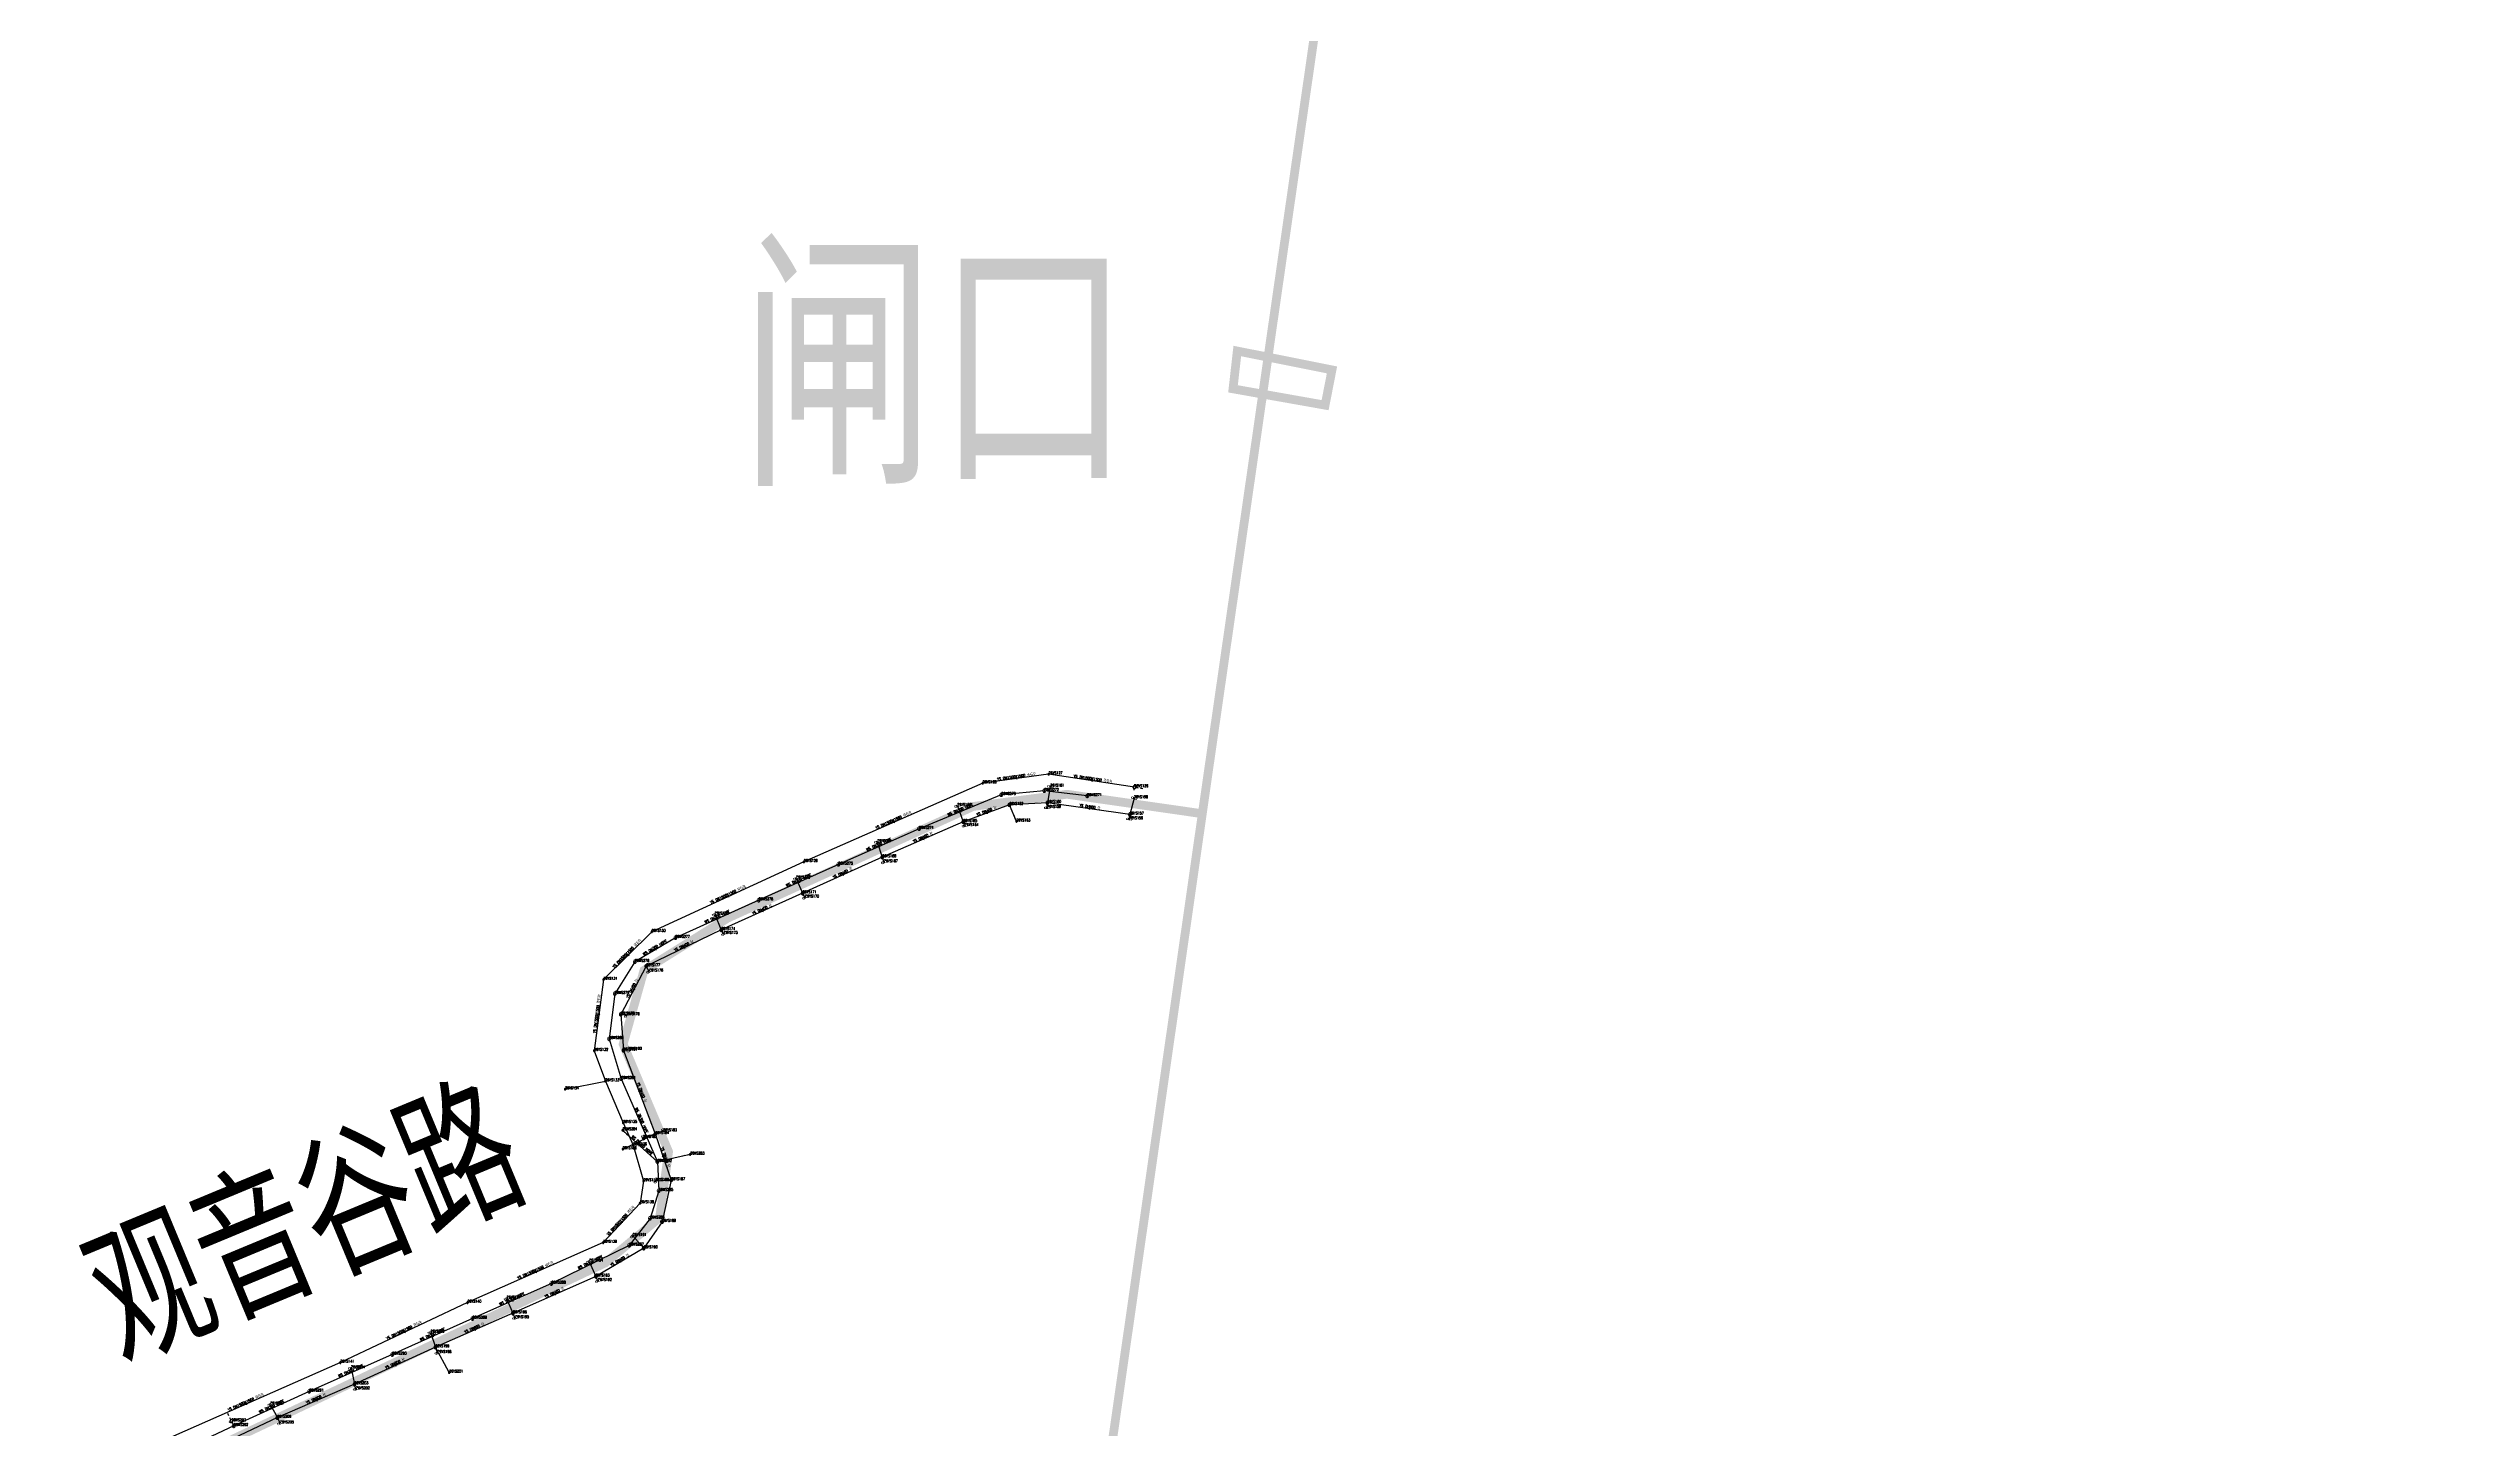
# Model space of a CAD drawing. Extents: x 78813 to 99477, y 2421021 to 2448125.
# Drawn here: x 87673 to 88502, y 2424272 to 2424744 of the extents above; entities that cross this region are included whole.
import ezdxf
from ezdxf.enums import TextEntityAlignment as Align

# ---------------------------------------------------------------- set-up
doc = ezdxf.new("R2010")
doc.units = 0
doc.set_wipeout_variables(frame=1)
doc.layers.get('0').update_dxf_attribs({"linetype": 'CONTINUOUS'})
for name, color, linetype in [('DX_WS', 16, 'CONTINUOUS'), ('DX_YS', 42, 'CONTINUOUS'), ('道路', 5, 'CONTINUOUS')]:
    doc.layers.add(name, color=color, linetype=linetype)
doc.layers.add('WSLINE', color=7, linetype='CONTINUOUS', true_color=0x7f0000)
doc.layers.add('YSLINE', color=7, linetype='CONTINUOUS', true_color=0xcc9900)
doc.layers.add('道路名称', color=7, linetype='CONTINUOUS', lineweight=0)
doc.styles.add('CcNameZT', font='txt.SHX', dxfattribs={"width": 0.8, "bigfont": 'HZTXT.SHX'})
doc.styles.add('PointNameZT', font='txt.SHX', dxfattribs={"width": 0.8, "bigfont": 'HZTXT.SHX'})
doc.styles.add('宋体0.7', font='', dxfattribs={"width": 0.7})
doc.styles.get('宋体0.7').set_extended_font_data('SimSun')

# ---------------------------------------------------------------- blocks, each defined once
blk = doc.blocks.new('PS污水井')
blk.add_lwpolyline([(1, 0), (1, 0.1), (1, 0.1), (1, 0.2), (1, 0.3), (0.9, 0.3), (0.9, 0.4), (0.9, 0.5), (0.8, 0.5), (0.8, 0.6), (0.8, 0.6), (0.7, 0.7), (0.7, 0.7), (0.6, 0.8), (0.6, 0.8), (0.5, 0.9), (0.4, 0.9), (0.4, 0.9), (0.3, 1), (0.2, 1), (0.2, 1), (0.1, 1), (0, 1), (0, 1), (-0.1, 1), (-0.2, 1), (-0.2, 1), (-0.3, 1), (-0.4, 0.9), (-0.4, 0.9), (-0.5, 0.9), (-0.6, 0.8), (-0.6, 0.8), (-0.7, 0.7), (-0.7, 0.7), (-0.8, 0.6), (-0.8, 0.6), (-0.8, 0.5), (-0.9, 0.5), (-0.9, 0.4), (-0.9, 0.3), (-1, 0.3), (-1, 0.2), (-1, 0.1), (-1, 0.1), (-1, 0), (-1, -0.1), (-1, -0.1), (-1, -0.2), (-1, -0.3), (-0.9, -0.3), (-0.9, -0.4), (-0.9, -0.5), (-0.8, -0.5), (-0.8, -0.6), (-0.8, -0.6), (-0.7, -0.7), (-0.7, -0.7), (-0.6, -0.8), (-0.6, -0.8), (-0.5, -0.9), (-0.4, -0.9), (-0.4, -0.9), (-0.3, -1), (-0.2, -1), (-0.2, -1), (-0.1, -1), (0, -1), (0, -1), (0.1, -1), (0.2, -1), (0.2, -1), (0.3, -1), (0.4, -0.9), (0.4, -0.9), (0.5, -0.9), (0.6, -0.8), (0.6, -0.8), (0.7, -0.7), (0.7, -0.7), (0.8, -0.6), (0.8, -0.6), (0.8, -0.5), (0.9, -0.5), (0.9, -0.4), (0.9, -0.3), (1, -0.3), (1, -0.2), (1, -0.1), (1, 0)], close=True)
blk.add_wipeout([(1, 0), (1, 0.1), (1, 0.1), (1, 0.2), (1, 0.3), (0.9, 0.3), (0.9, 0.4), (0.9, 0.5), (0.8, 0.5), (0.8, 0.6), (0.8, 0.6), (0.7, 0.7), (0.7, 0.7), (0.6, 0.8), (0.6, 0.8), (0.5, 0.9), (0.4, 0.9), (0.4, 0.9), (0.3, 1), (0.2, 1), (0.2, 1), (0.1, 1), (0, 1), (0, 1), (-0.1, 1), (-0.2, 1), (-0.2, 1), (-0.3, 1), (-0.4, 0.9), (-0.4, 0.9), (-0.5, 0.9), (-0.6, 0.8), (-0.6, 0.8), (-0.7, 0.7), (-0.7, 0.7), (-0.8, 0.6), (-0.8, 0.6), (-0.8, 0.5), (-0.9, 0.5), (-0.9, 0.4), (-0.9, 0.3), (-1, 0.3), (-1, 0.2), (-1, 0.1), (-1, 0.1), (-1, 0), (-1, -0.1), (-1, -0.1), (-1, -0.2), (-1, -0.3), (-0.9, -0.3), (-0.9, -0.4), (-0.9, -0.5), (-0.8, -0.5), (-0.8, -0.6), (-0.8, -0.6), (-0.7, -0.7), (-0.7, -0.7), (-0.6, -0.8), (-0.6, -0.8), (-0.5, -0.9), (-0.4, -0.9), (-0.4, -0.9), (-0.3, -1), (-0.2, -1), (-0.2, -1), (-0.1, -1), (0, -1), (0, -1), (0.1, -1), (0.2, -1), (0.2, -1), (0.3, -1), (0.4, -0.9), (0.4, -0.9), (0.5, -0.9), (0.6, -0.8), (0.6, -0.8), (0.7, -0.7), (0.7, -0.7), (0.8, -0.6), (0.8, -0.6), (0.8, -0.5), (0.9, -0.5), (0.9, -0.4), (0.9, -0.3), (1, -0.3), (1, -0.2), (1, -0.1)])
for p, q in [((-1, 0), (0, 0)), ((0, 1), (0, 0)), ((0, 0), (0, -1)), ((0, 0), (1, 0))]:
    blk.add_line(p, q)
blk = doc.blocks.new('GC546')
at = {"color": 0}
for p in [(0.866, 0.5), (0.866, -0.5)]:
    blk.add_line(p, (0, 0), dxfattribs=at)
blk = doc.blocks.new('PS预留口')
blk.add_lwpolyline([(4.2, 0), (5.8, 0)])
blk.add_wipeout([(1, 0), (1, 0.1), (1, 0.1), (1, 0.2), (1, 0.3), (0.9, 0.3), (0.9, 0.4), (0.9, 0.5), (0.8, 0.5), (0.8, 0.6), (0.8, 0.6), (0.7, 0.7), (0.7, 0.7), (0.6, 0.8), (0.6, 0.8), (0.5, 0.9), (0.4, 0.9), (0.4, 0.9), (0.3, 1), (0.2, 1), (0.2, 1), (0.1, 1), (0, 1), (0, 1), (-0.1, 1), (-0.2, 1), (-0.2, 1), (-0.3, 1), (-0.4, 0.9), (-0.4, 0.9), (-0.5, 0.9), (-0.6, 0.8), (-0.6, 0.8), (-0.7, 0.7), (-0.7, 0.7), (-0.8, 0.6), (-0.8, 0.6), (-0.8, 0.5), (-0.9, 0.5), (-0.9, 0.4), (-0.9, 0.3), (-1, 0.3), (-1, 0.2), (-1, 0.1), (-1, 0.1), (-1, 0), (-1, -0.1), (-1, -0.1), (-1, -0.2), (-1, -0.3), (-0.9, -0.3), (-0.9, -0.4), (-0.9, -0.5), (-0.8, -0.5), (-0.8, -0.6), (-0.8, -0.6), (-0.7, -0.7), (-0.7, -0.7), (-0.6, -0.8), (-0.6, -0.8), (-0.5, -0.9), (-0.4, -0.9), (-0.4, -0.9), (-0.3, -1), (-0.2, -1), (-0.2, -1), (-0.1, -1), (0, -1), (0, -1), (0.1, -1), (0.2, -1), (0.2, -1), (0.3, -1), (0.4, -0.9), (0.4, -0.9), (0.5, -0.9), (0.6, -0.8), (0.6, -0.8), (0.7, -0.7), (0.7, -0.7), (0.8, -0.6), (0.8, -0.6), (0.8, -0.5), (0.9, -0.5), (0.9, -0.4), (0.9, -0.3), (1, -0.3), (1, -0.2), (1, -0.1)])
blk.add_line((1, 0), (2.6, 0))
blk.add_lwpolyline([(1, 0), (1, 0.1), (1, 0.1), (1, 0.2), (1, 0.3), (0.9, 0.3), (0.9, 0.4), (0.9, 0.5), (0.8, 0.5), (0.8, 0.6), (0.8, 0.6), (0.7, 0.7), (0.7, 0.7), (0.6, 0.8), (0.6, 0.8), (0.5, 0.9), (0.4, 0.9), (0.4, 0.9), (0.3, 1), (0.2, 1), (0.2, 1), (0.1, 1), (0, 1), (0, 1), (-0.1, 1), (-0.2, 1), (-0.2, 1), (-0.3, 1), (-0.4, 0.9), (-0.4, 0.9), (-0.5, 0.9), (-0.6, 0.8), (-0.6, 0.8), (-0.7, 0.7), (-0.7, 0.7), (-0.8, 0.6), (-0.8, 0.6), (-0.8, 0.5), (-0.9, 0.5), (-0.9, 0.4), (-0.9, 0.3), (-1, 0.3), (-1, 0.2), (-1, 0.1), (-1, 0.1), (-1, 0), (-1, -0.1), (-1, -0.1), (-1, -0.2), (-1, -0.3), (-0.9, -0.3), (-0.9, -0.4), (-0.9, -0.5), (-0.8, -0.5), (-0.8, -0.6), (-0.8, -0.6), (-0.7, -0.7), (-0.7, -0.7), (-0.6, -0.8), (-0.6, -0.8), (-0.5, -0.9), (-0.4, -0.9), (-0.4, -0.9), (-0.3, -1), (-0.2, -1), (-0.2, -1), (-0.1, -1), (0, -1), (0, -1), (0.1, -1), (0.2, -1), (0.2, -1), (0.3, -1), (0.4, -0.9), (0.4, -0.9), (0.5, -0.9), (0.6, -0.8), (0.6, -0.8), (0.7, -0.7), (0.7, -0.7), (0.8, -0.6), (0.8, -0.6), (0.8, -0.5), (0.9, -0.5), (0.9, -0.4), (0.9, -0.3), (1, -0.3), (1, -0.2), (1, -0.1), (1, 0)], close=True)
for points in [[(0, 1), (0, 2)], [(0, -2), (0, -1)]]:
    blk.add_lwpolyline(points)
blk = doc.blocks.new('PS非普查')
blk.add_lwpolyline([(3.7, 0), (5.3, 0)])
blk.add_wipeout([(0.5, 0), (0.5, 0), (0.5, 0.1), (0.5, 0.1), (0.5, 0.1), (0.5, 0.2), (0.5, 0.2), (0.4, 0.2), (0.4, 0.3), (0.4, 0.3), (0.4, 0.3), (0.4, 0.3), (0.3, 0.4), (0.3, 0.4), (0.3, 0.4), (0.2, 0.4), (0.2, 0.4), (0.2, 0.5), (0.2, 0.5), (0.1, 0.5), (0.1, 0.5), (0.1, 0.5), (0, 0.5), (0, 0.5), (-0.1, 0.5), (-0.1, 0.5), (-0.1, 0.5), (-0.2, 0.5), (-0.2, 0.5), (-0.2, 0.4), (-0.3, 0.4), (-0.3, 0.4), (-0.3, 0.4), (-0.3, 0.4), (-0.4, 0.3), (-0.4, 0.3), (-0.4, 0.3), (-0.4, 0.3), (-0.4, 0.2), (-0.5, 0.2), (-0.5, 0.2), (-0.5, 0.1), (-0.5, 0.1), (-0.5, 0.1), (-0.5, 0), (-0.5, 0), (-0.5, 0), (-0.5, -0.1), (-0.5, -0.1), (-0.5, -0.1), (-0.5, -0.2), (-0.5, -0.2), (-0.4, -0.2), (-0.4, -0.3), (-0.4, -0.3), (-0.4, -0.3), (-0.4, -0.3), (-0.3, -0.4), (-0.3, -0.4), (-0.3, -0.4), (-0.3, -0.4), (-0.2, -0.4), (-0.2, -0.5), (-0.2, -0.5), (-0.1, -0.5), (-0.1, -0.5), (-0.1, -0.5), (0, -0.5), (0, -0.5), (0.1, -0.5), (0.1, -0.5), (0.1, -0.5), (0.2, -0.5), (0.2, -0.5), (0.2, -0.4), (0.2, -0.4), (0.3, -0.4), (0.3, -0.4), (0.3, -0.4), (0.4, -0.3), (0.4, -0.3), (0.4, -0.3), (0.4, -0.3), (0.4, -0.2), (0.5, -0.2), (0.5, -0.2), (0.5, -0.1), (0.5, -0.1), (0.5, -0.1)])
blk.add_line((0.5, 0), (2.1, 0))
blk.add_lwpolyline([(0.5, 0), (0.5, 0), (0.5, 0.1), (0.5, 0.1), (0.5, 0.1), (0.5, 0.2), (0.5, 0.2), (0.4, 0.2), (0.4, 0.3), (0.4, 0.3), (0.4, 0.3), (0.4, 0.3), (0.3, 0.4), (0.3, 0.4), (0.3, 0.4), (0.2, 0.4), (0.2, 0.4), (0.2, 0.5), (0.2, 0.5), (0.1, 0.5), (0.1, 0.5), (0.1, 0.5), (0, 0.5), (0, 0.5), (-0.1, 0.5), (-0.1, 0.5), (-0.1, 0.5), (-0.2, 0.5), (-0.2, 0.5), (-0.2, 0.4), (-0.3, 0.4), (-0.3, 0.4), (-0.3, 0.4), (-0.3, 0.4), (-0.4, 0.3), (-0.4, 0.3), (-0.4, 0.3), (-0.4, 0.3), (-0.4, 0.2), (-0.5, 0.2), (-0.5, 0.2), (-0.5, 0.1), (-0.5, 0.1), (-0.5, 0.1), (-0.5, 0), (-0.5, 0), (-0.5, 0), (-0.5, -0.1), (-0.5, -0.1), (-0.5, -0.1), (-0.5, -0.2), (-0.5, -0.2), (-0.4, -0.2), (-0.4, -0.3), (-0.4, -0.3), (-0.4, -0.3), (-0.4, -0.3), (-0.3, -0.4), (-0.3, -0.4), (-0.3, -0.4), (-0.3, -0.4), (-0.2, -0.4), (-0.2, -0.5), (-0.2, -0.5), (-0.1, -0.5), (-0.1, -0.5), (-0.1, -0.5), (0, -0.5), (0, -0.5), (0.1, -0.5), (0.1, -0.5), (0.1, -0.5), (0.2, -0.5), (0.2, -0.5), (0.2, -0.4), (0.2, -0.4), (0.3, -0.4), (0.3, -0.4), (0.3, -0.4), (0.4, -0.3), (0.4, -0.3), (0.4, -0.3), (0.4, -0.3), (0.4, -0.2), (0.5, -0.2), (0.5, -0.2), (0.5, -0.1), (0.5, -0.1), (0.5, -0.1), (0.5, 0)], close=True)
blk = doc.blocks.new('PS雨水井')
blk.add_lwpolyline([(1, 0), (1, 0.1), (1, 0.1), (1, 0.2), (1, 0.3), (0.9, 0.3), (0.9, 0.4), (0.9, 0.5), (0.8, 0.5), (0.8, 0.6), (0.8, 0.6), (0.7, 0.7), (0.7, 0.7), (0.6, 0.8), (0.6, 0.8), (0.5, 0.9), (0.4, 0.9), (0.4, 0.9), (0.3, 1), (0.2, 1), (0.2, 1), (0.1, 1), (0, 1), (0, 1), (-0.1, 1), (-0.2, 1), (-0.2, 1), (-0.3, 1), (-0.4, 0.9), (-0.4, 0.9), (-0.5, 0.9), (-0.6, 0.8), (-0.6, 0.8), (-0.7, 0.7), (-0.7, 0.7), (-0.8, 0.6), (-0.8, 0.6), (-0.8, 0.5), (-0.9, 0.5), (-0.9, 0.4), (-0.9, 0.3), (-1, 0.3), (-1, 0.2), (-1, 0.1), (-1, 0.1), (-1, 0), (-1, -0.1), (-1, -0.1), (-1, -0.2), (-1, -0.3), (-0.9, -0.3), (-0.9, -0.4), (-0.9, -0.5), (-0.8, -0.5), (-0.8, -0.6), (-0.8, -0.6), (-0.7, -0.7), (-0.7, -0.7), (-0.6, -0.8), (-0.6, -0.8), (-0.5, -0.9), (-0.4, -0.9), (-0.4, -0.9), (-0.3, -1), (-0.2, -1), (-0.2, -1), (-0.1, -1), (0, -1), (0, -1), (0.1, -1), (0.2, -1), (0.2, -1), (0.3, -1), (0.4, -0.9), (0.4, -0.9), (0.5, -0.9), (0.6, -0.8), (0.6, -0.8), (0.7, -0.7), (0.7, -0.7), (0.8, -0.6), (0.8, -0.6), (0.8, -0.5), (0.9, -0.5), (0.9, -0.4), (0.9, -0.3), (1, -0.3), (1, -0.2), (1, -0.1), (1, 0)], close=True)
blk.add_wipeout([(1, 0), (1, 0.1), (1, 0.1), (1, 0.2), (1, 0.3), (0.9, 0.3), (0.9, 0.4), (0.9, 0.5), (0.8, 0.5), (0.8, 0.6), (0.8, 0.6), (0.7, 0.7), (0.7, 0.7), (0.6, 0.8), (0.6, 0.8), (0.5, 0.9), (0.4, 0.9), (0.4, 0.9), (0.3, 1), (0.2, 1), (0.2, 1), (0.1, 1), (0, 1), (0, 1), (-0.1, 1), (-0.2, 1), (-0.2, 1), (-0.3, 1), (-0.4, 0.9), (-0.4, 0.9), (-0.5, 0.9), (-0.6, 0.8), (-0.6, 0.8), (-0.7, 0.7), (-0.7, 0.7), (-0.8, 0.6), (-0.8, 0.6), (-0.8, 0.5), (-0.9, 0.5), (-0.9, 0.4), (-0.9, 0.3), (-1, 0.3), (-1, 0.2), (-1, 0.1), (-1, 0.1), (-1, 0), (-1, -0.1), (-1, -0.1), (-1, -0.2), (-1, -0.3), (-0.9, -0.3), (-0.9, -0.4), (-0.9, -0.5), (-0.8, -0.5), (-0.8, -0.6), (-0.8, -0.6), (-0.7, -0.7), (-0.7, -0.7), (-0.6, -0.8), (-0.6, -0.8), (-0.5, -0.9), (-0.4, -0.9), (-0.4, -0.9), (-0.3, -1), (-0.2, -1), (-0.2, -1), (-0.1, -1), (0, -1), (0, -1), (0.1, -1), (0.2, -1), (0.2, -1), (0.3, -1), (0.4, -0.9), (0.4, -0.9), (0.5, -0.9), (0.6, -0.8), (0.6, -0.8), (0.7, -0.7), (0.7, -0.7), (0.8, -0.6), (0.8, -0.6), (0.8, -0.5), (0.9, -0.5), (0.9, -0.4), (0.9, -0.3), (1, -0.3), (1, -0.2), (1, -0.1)])
for p, q in [((-1, 0), (0, 0)), ((-0.9, 0.5), (0, 0.5)), ((0, 1), (0, 0)), ((0, 0.5), (0.9, 0.5)), ((0, 0), (0, -1)), ((0, 0), (1, 0)), ((-0.9, -0.5), (0, -0.5)), ((0, -0.5), (0.9, -0.5))]:
    blk.add_line(p, q)
blk = doc.blocks.new('PS雨篦')
blk.add_lwpolyline([(-1.5, 0.5), (0, 0.5), (1.5, 0.5), (1.5, -0.5), (0, -0.5), (-1.5, -0.5)], close=True)
blk.add_wipeout([(-1.5, 0.5), (0, 0.5), (1.5, 0.5), (1.5, -0.5), (0, -0.5), (-1.5, -0.5)])
for p, q in [((-0.5, -0.5), (-0.5, 0.5)), ((0.5, -0.5), (0.5, 0.5))]:
    blk.add_line(p, q)
blk = doc.blocks.new('PS管线点')
blk.add_wipeout([(0.5, 0), (0.5, 0), (0.5, 0.1), (0.5, 0.1), (0.5, 0.1), (0.5, 0.2), (0.5, 0.2), (0.4, 0.2), (0.4, 0.3), (0.4, 0.3), (0.4, 0.3), (0.4, 0.3), (0.3, 0.4), (0.3, 0.4), (0.3, 0.4), (0.2, 0.4), (0.2, 0.4), (0.2, 0.5), (0.2, 0.5), (0.1, 0.5), (0.1, 0.5), (0.1, 0.5), (0, 0.5), (0, 0.5), (-0.1, 0.5), (-0.1, 0.5), (-0.1, 0.5), (-0.2, 0.5), (-0.2, 0.5), (-0.2, 0.4), (-0.3, 0.4), (-0.3, 0.4), (-0.3, 0.4), (-0.3, 0.4), (-0.4, 0.3), (-0.4, 0.3), (-0.4, 0.3), (-0.4, 0.3), (-0.4, 0.2), (-0.5, 0.2), (-0.5, 0.2), (-0.5, 0.1), (-0.5, 0.1), (-0.5, 0.1), (-0.5, 0), (-0.5, 0), (-0.5, 0), (-0.5, -0.1), (-0.5, -0.1), (-0.5, -0.1), (-0.5, -0.2), (-0.5, -0.2), (-0.4, -0.2), (-0.4, -0.3), (-0.4, -0.3), (-0.4, -0.3), (-0.4, -0.3), (-0.3, -0.4), (-0.3, -0.4), (-0.3, -0.4), (-0.3, -0.4), (-0.2, -0.4), (-0.2, -0.5), (-0.2, -0.5), (-0.1, -0.5), (-0.1, -0.5), (-0.1, -0.5), (0, -0.5), (0, -0.5), (0.1, -0.5), (0.1, -0.5), (0.1, -0.5), (0.2, -0.5), (0.2, -0.5), (0.2, -0.4), (0.2, -0.4), (0.3, -0.4), (0.3, -0.4), (0.3, -0.4), (0.4, -0.3), (0.4, -0.3), (0.4, -0.3), (0.4, -0.3), (0.4, -0.2), (0.5, -0.2), (0.5, -0.2), (0.5, -0.1), (0.5, -0.1), (0.5, -0.1)])
blk.add_lwpolyline([(0.5, 0), (0.5, 0), (0.5, 0.1), (0.5, 0.1), (0.5, 0.1), (0.5, 0.2), (0.5, 0.2), (0.4, 0.2), (0.4, 0.3), (0.4, 0.3), (0.4, 0.3), (0.4, 0.3), (0.3, 0.4), (0.3, 0.4), (0.3, 0.4), (0.2, 0.4), (0.2, 0.4), (0.2, 0.5), (0.2, 0.5), (0.1, 0.5), (0.1, 0.5), (0.1, 0.5), (0, 0.5), (0, 0.5), (-0.1, 0.5), (-0.1, 0.5), (-0.1, 0.5), (-0.2, 0.5), (-0.2, 0.5), (-0.2, 0.4), (-0.3, 0.4), (-0.3, 0.4), (-0.3, 0.4), (-0.3, 0.4), (-0.4, 0.3), (-0.4, 0.3), (-0.4, 0.3), (-0.4, 0.3), (-0.4, 0.2), (-0.5, 0.2), (-0.5, 0.2), (-0.5, 0.1), (-0.5, 0.1), (-0.5, 0.1), (-0.5, 0), (-0.5, 0), (-0.5, 0), (-0.5, -0.1), (-0.5, -0.1), (-0.5, -0.1), (-0.5, -0.2), (-0.5, -0.2), (-0.4, -0.2), (-0.4, -0.3), (-0.4, -0.3), (-0.4, -0.3), (-0.4, -0.3), (-0.3, -0.4), (-0.3, -0.4), (-0.3, -0.4), (-0.3, -0.4), (-0.2, -0.4), (-0.2, -0.5), (-0.2, -0.5), (-0.1, -0.5), (-0.1, -0.5), (-0.1, -0.5), (0, -0.5), (0, -0.5), (0.1, -0.5), (0.1, -0.5), (0.1, -0.5), (0.2, -0.5), (0.2, -0.5), (0.2, -0.4), (0.2, -0.4), (0.3, -0.4), (0.3, -0.4), (0.3, -0.4), (0.4, -0.3), (0.4, -0.3), (0.4, -0.3), (0.4, -0.3), (0.4, -0.2), (0.5, -0.2), (0.5, -0.2), (0.5, -0.1), (0.5, -0.1), (0.5, -0.1), (0.5, 0)], close=True)

msp = doc.modelspace()

# ---------------------------------------------------------------- linework, layer by layer
at = {"layer": '道路', "linetype": 'Continuous', "const_width": 3, "flags": 128}
msp.add_lwpolyline([(88079.76, 2424640.45), (88078.29, 2424627.5), (88109.8, 2424621.91), (88112.16, 2424633.98)], close=True, dxfattribs=at)

# ---------------------------------------------------------------- block references
at = {"layer": 'DX_WS'}
for p, xscale, yscale, zscale, rotation in [((87984.95, 2424482.72, 8.16), 0.4999999999565518, 0.5, 0.5, 22.42080485084797), ((87957.08, 2424470.81, 8.16), 0.4999999999562255, 0.5, 0.5, 23.88233565493703), ((87929.64, 2424458.57, 8.12), 0.5000000000752565, 0.5, 0.5, 24.16858033156771), ((87901.77, 2424446.03, 8.14), 0.4999999999279685, 0.5, 0.5, 24.28044167194647), ((87880.58, 2424435.49, 8.18), 0.5000000000934206, 0.5, 0.5, 30.62875421887382), ((87875.16, 2424377.13, 6.83), 0.4999999998644961, 0.5, 0.5, 113.5498253616995), ((87875.39, 2424368.34, 7.49), 0.5000000001249799, 0.5, 0.5, 137.8190295090112), ((87858.38, 2424327.77, 6.37), 0.5000000000174085, 0.5, 0.5, 26.14088252301313), ((87831.56, 2424315.23, 6.31), 0.5000000000409078, 0.5, 0.5, 23.97410030731102), ((87804.33, 2424303.07, 6.22), 0.4999999999616452, 0.5, 0.5, 24.13301909702099), ((87776.41, 2424290.62, 6.1), 0.500000000073067, 0.5, 0.5, 23.9606160447191), ((87749.3, 2424278.4, 5.98), 0.5000000000007697, 0.5000000000007697, 0.5000000000007697, 24.59590073026926)]:
    msp.add_blockref('GC546', p, dxfattribs=dict(at, xscale=xscale, yscale=yscale, zscale=zscale, rotation=rotation))
at = {"layer": 'DX_YS'}
for p, xscale, yscale, zscale, rotation in [((88003.94, 2424494.05, 9.99), 0.4999999999867434, 0.5, 0.5, 7.682496513768511), ((88029.89, 2424493.36, 10.08), 0.4999999999749031, 0.5, 0.5, 351.4408955249422), ((87962.06, 2424479.05, 9.69), 0.5000000000411875, 0.5, 0.5, 23.7666833165983), ((87993.89, 2424482.19, 8.8), 0.5000000000379483, 0.5, 0.5, 20.17834019055536), ((87905.44, 2424453.62, 9.46), 0.4999999999544658, 0.5, 0.5, 24.67848508911634), ((87873.17, 2424421.62, 8.36), 0.4999999999701549, 0.5, 0.5, 62.27546799613508), ((87861.32, 2424413.1, 9.23), 0.4999999998259901, 0.5, 0.5, 82.54511646908018), ((87875.21, 2424386.75, 7.33), 0.4999999999845123, 0.5, 0.5, 110.7521548199169), ((87868.48, 2424328.51, 6.74), 0.4999999998983675, 0.5, 0.5, 30.41249454039368), ((87839.56, 2424324.98, 8.3), 0.5000000000008683, 0.5000000000008683, 0.5000000000008683, 23.86045321007194), ((87794.61, 2424304.44, 7.77), 0.499999999898498, 0.5, 0.5, 25.28804456243254)]:
    msp.add_blockref('GC546', p, dxfattribs=dict(at, xscale=xscale, yscale=yscale, zscale=zscale, rotation=rotation))

# ---------------------------------------------------------------- texts
at = {"layer": 'DX_WS', "style": 'CcNameZT', "width": 0.8}
for rotation, p in [(22.4208, (87984.85, 2424482.95, 8.11)), (23.88234, (87956.98, 2424471.03, 8.21)), (24.16858, (87929.54, 2424458.8, 8.11)), (24.28044, (87901.67, 2424446.26, 8.13)), (30.62875, (87880.45, 2424435.71, 8.14)), (293.54982, (87875.39, 2424377.23, 7.06)), (317.81902, (87875.56, 2424368.53, 7.62)), (26.14088, (87858.27, 2424327.99, 6.39)), (23.9741, (87831.46, 2424315.46, 6.34)), (24.13302, (87804.23, 2424303.3, 6.27)), (23.96062, (87776.31, 2424290.84, 6.18)), (24.5959, (87749.2, 2424278.63, 6.03))]:
    msp.add_text(' WS DN300 HDPE', height=0.9, rotation=rotation, dxfattribs=at).set_placement(p, align=Align.CENTER)
at = {"layer": 'DX_WS', "style": 'PointNameZT', "width": 0.8}
for s, p in [('26WS273', (87999.01, 2424488.52, 8.11)), ('26WS272', (88013.73, 2424489.92, 8.17)), ('26WS271', (88028.41, 2424488.13, 8.23)), ('26WS274', (87970.88, 2424476.92, 8.21)), ('26WS275', (87943.28, 2424464.69, 8.11)), ('26WS276', (87916, 2424452.45, 8.13)), ('26WS277', (87887.53, 2424439.61, 8.14)), ('26WS278', (87873.63, 2424431.38, 8.11)), ('26WS279', (87866.78, 2424420.46, 8.16)), ('26WS280', (87864.83, 2424404.99, 8.2)), ('26WS281', (87868.98, 2424391.31, 7.06)), ('26WS284', (87869.45, 2424373.73, 7.62)), ('26WS282', (87881.34, 2424362.95, 6.61)), ('26WS283', (87892.55, 2424365.42, 7.63)), ('26WS285', (87881.78, 2424352.98, 6.55)), ('26WS286', (87878.81, 2424343.56, 6.57)), ('26WS287', (87871.7, 2424334.3, 6.39)), ('26WS288', (87845.07, 2424321.24, 6.34)), ('26WS289', (87818.06, 2424309.23, 6.27)), ('26WS290', (87790.6, 2424296.92, 6.18)), ('26WS291', (87762.22, 2424284.31, 6.03)), ('26WS293', (87735.61, 2424274.1, 7.52)), ('26WS292', (87736.39, 2424272.49, 5.94))]:
    msp.add_text(s, height=0.9, dxfattribs=at).set_placement(p)
at = {"layer": 'DX_YS', "style": 'PointNameZT', "width": 0.8}
for s, p in [('26YS128', (87992.66, 2424492.52, 9.91)), ('26YS127', (88015.21, 2424495.57, 10.06)), ('26YS166', (87983.97, 2424484.74, 10.54)), ('26YS162', (88001.8, 2424485.1, 8.87)), ('26YS159', (88014.7, 2424484.08, 10.44)), ('26YS160', (88014.76, 2424485.8, 8.92)), ('26YS161', (88015.78, 2424491.36, 10.31)), ('26YS158', (88044.45, 2424487.4, 10.61)), ('26YS126', (88044.57, 2424491.15, 10.11)), ('26YS165', (87985.99, 2424479.28, 8.73)), ('26YS164', (87986.48, 2424477.89, 10.73)), ('26YS163', (88004.22, 2424479.45, 9.26)), ('26YS156', (88042.74, 2424480.21, 10.37)), ('26YS157', (88043.02, 2424481.82, 9.01)), ('26YS169', (87956.58, 2424472.39, 10.45)), ('26YS168', (87958.29, 2424467.19, 8.63)), ('26YS172', (87928.85, 2424459.94, 10.25)), ('26YS129', (87931.46, 2424465.57, 9.47)), ('26YS167', (87958.89, 2424465.44, 10.17)), ('26YS171', (87931.04, 2424454.83, 8.49)), ('26YS170', (87931.91, 2424453.43, 9.94)), ('26YS175', (87900.97, 2424447.58, 10.09)), ('26YS174', (87903.2, 2424442.29, 8.5)), ('26YS130', (87879.43, 2424441.67, 9.45)), ('26YS173', (87904.08, 2424440.96, 9.75)), ('26YS131', (87862.91, 2424425.26, 9.34)), ('26YS177', (87877.51, 2424429.89, 8.51)), ('26YS176', (87878.55, 2424428.07, 9.83)), ('26YS179', (87868.82, 2424413.36, 8.17)), ('26YS178', (87870.51, 2424413.14, 9.65)), ('26YS132', (87859.73, 2424400.95, 9.11)), ('26YS181', (87869.79, 2424401.06, 7.69)), ('26YS180', (87871.25, 2424401.3, 9.68)), ('26YS134', (87849.76, 2424387.77, 9.05)), ('26YS133', (87863.54, 2424390.51, 8.95)), ('26YS135', (87869.62, 2424376.23, 8.92)), ('26YS186', (87869.5, 2424367.27, 7.93)), ('26YS136', (87873.02, 2424368.59, 8.94)), ('26YS185', (87876.44, 2424371.15, 9.33)), ('26YS184', (87880.63, 2424372.44, 6.97)), ('26YS183', (87883.3, 2424373.39, 9.31)), ('26YS137', (87876.6, 2424356.32, 8.59)), ('26YS188', (87880.57, 2424356.45, 9.29)), ('26YS187', (87886.07, 2424356.67, 6.96)), ('26YS138', (87875.39, 2424348.78, 8.81)), ('26YS189', (87882.92, 2424342.39, 6.91)), ('26YS139', (87862.76, 2424335.24, 8.55)), ('26YS191', (87872.89, 2424337.56, 8.76)), ('26YS194', (87858.02, 2424328.77, 9.04)), ('26YS190', (87876.68, 2424333.32, 6.8)), ('26YS193', (87860.29, 2424323.7, 6.68)), ('26YS192', (87861.01, 2424322.14, 8.83)), ('26YS140', (87816.36, 2424314.71, 8.06)), ('26YS197', (87829.76, 2424316.12, 8.68)), ('26YS196', (87831.92, 2424311.08, 6.53)), ('26YS195', (87832.68, 2424309.42, 8.57)), ('26YS200', (87803.72, 2424304.45, 8.39)), ('26YS141', (87772.87, 2424294.17, 7.47)), ('26YS199', (87805.4, 2424299.45, 6.42)), ('26YS198', (87806.11, 2424297.48, 8.21)), ('26YS204', (87776.52, 2424292.25, 8.11)), ('26YS203', (87777.7, 2424286.78, 6.33)), ('26YS202', (87778.2, 2424285.07, 7.93)), ('26YS201', (87810.09, 2424290.78, 6.55)), ('26YS207', (87748.88, 2424279.81, 8.06)), ('26YS206', (87751.3, 2424275.33, 6.1)), ('26YS205', (87752.25, 2424273.4, 8.05))]:
    msp.add_text(s, height=0.9, dxfattribs=at).set_placement(p)
at = {"layer": 'DX_YS', "style": 'CcNameZT', "width": 0.8}
for s, rotation, p in [(' YS DN1500X1500 砖石沟', 7.6825, (88003.9, 2424494.29, 10.06)), (' YS DN1500X1500 砖石沟', 351.4409, (88029.93, 2424493.6, 10.11)), (' YS DN400 砼', 20.17834, (87993.81, 2424482.42, 8.87)), (' YS DN400 砼', 351.97608, (88028.93, 2424484.06, 9.01)), (' YS DN1500X1500 砖石沟', 23.76668, (87961.96, 2424479.28, 9.91)), (' YS DN400 砼', 23.59616, (87972.04, 2424473.46, 8.73)), (' YS DN400 砼', 24.39784, (87944.57, 2424461.23, 8.63)), (' YS DN1500X1500 砖石沟', 24.67849, (87905.34, 2424453.85, 9.47)), (' YS DN400 砼', 24.2517, (87917.02, 2424448.78, 8.49)), (' YS DN1500X1500 砖石沟', 44.80859, (87870.99, 2424433.64, 9.45)), (' YS DN400 砼', 25.75218, (87890.25, 2424436.31, 8.5)), (' YS DN1500X1500 砖石沟', 82.54512, (87861.07, 2424413.14, 9.34)), (' YS DN400 砼', 62.27547, (87872.94, 2424421.74, 8.51)), (' YS DN400 砼', 290.75215, (87875.44, 2424386.84, 7.69)), (' YS DN400 砼', 289.01384, (87883.58, 2424364.64, 6.97)), (' YS DN1500X1500 砖石沟', 47.00526, (87868.89, 2424342.18, 8.81)), (' YS DN1500X1500 砖石沟', 23.86045, (87839.46, 2424325.21, 8.55)), (' YS DN400 砼', 30.41249, (87868.36, 2424328.72, 6.8)), (' YS DN400 砼', 23.98685, (87846.01, 2424317.62, 6.68)), (' YS DN1500X1500 砖石沟', 25.28804, (87794.51, 2424304.67, 8.06)), (' YS DN600 砼', 23.68002, (87818.56, 2424305.49, 6.53)), (' YS DN600 砼', 24.56336, (87791.45, 2424293.34, 6.42)), (' YS DN1500X1500 砖石沟', 23.84706, (87740.36, 2424280.07, 7.47)), (' YS DN600 砼', 23.46499, (87764.4, 2424281.28, 6.33))]:
    msp.add_text(s, height=0.9, rotation=rotation, dxfattribs=at).set_placement(p, align=Align.CENTER)
at = {"layer": '道路名称', "style": '宋体0.7', "width": 0.7}
msp.add_text('闸口', height=70, dxfattribs=at).set_placement((87909.73, 2424601.9))

# ---------------------------------------------------------------- next in the draw order: block references
at = {"layer": 'DX_WS', "xscale": 0.5, "yscale": 0.5, "zscale": 0.5}
for p in [(87999.01, 2424488.52, 8.11), (88013.73, 2424489.92, 8.17), (88028.41, 2424488.13, 8.23), (87970.88, 2424476.92, 8.21), (87943.28, 2424464.69, 8.11), (87916, 2424452.45, 8.13), (87887.53, 2424439.61, 8.14), (87873.63, 2424431.38, 8.11), (87866.78, 2424420.46, 8.16), (87864.83, 2424404.99, 8.2), (87868.98, 2424391.31, 7.06), (87881.34, 2424362.95, 6.61), (87881.78, 2424352.98, 6.55), (87878.81, 2424343.56, 6.57), (87871.7, 2424334.3, 6.39), (87845.07, 2424321.24, 6.34), (87818.06, 2424309.23, 6.27), (87790.6, 2424296.92, 6.18), (87762.22, 2424284.31, 6.03), (87736.39, 2424272.49, 5.94)]:
    msp.add_blockref('PS污水井', p, dxfattribs=at)
at = {"layer": 'DX_WS', "yscale": 0.5, "zscale": 0.5}
for p, xscale, rotation in [((87869.45, 2424373.73, 7.62), 0.5000000001249799, 317.8190295090112), ((87892.55, 2424365.42, 7.63), 0.5000000000368089, 192.405956641042)]:
    msp.add_blockref('PS非普查', p, dxfattribs=dict(at, xscale=xscale, rotation=rotation))
at = {"layer": 'DX_YS', "xscale": 0.5, "yscale": 0.5, "zscale": 0.5}
for name, p in [('PS管线点', (87992.66, 2424492.52, 9.91)), ('PS雨水井', (87985.99, 2424479.28, 8.73)), ('PS雨水井', (88043.02, 2424481.82, 9.01)), ('PS雨水井', (87958.29, 2424467.19, 8.63)), ('PS管线点', (87931.46, 2424465.57, 9.47)), ('PS雨水井', (87931.04, 2424454.83, 8.49)), ('PS雨水井', (87903.2, 2424442.29, 8.5)), ('PS管线点', (87879.43, 2424441.67, 9.45)), ('PS雨水井', (87868.82, 2424413.36, 8.17)), ('PS管线点', (87859.73, 2424400.95, 9.11)), ('PS管线点', (87863.54, 2424390.51, 8.95)), ('PS雨水井', (87880.63, 2424372.44, 6.97)), ('PS管线点', (87875.39, 2424348.78, 8.81)), ('PS管线点', (87862.76, 2424335.24, 8.55)), ('PS雨水井', (87860.29, 2424323.7, 6.68)), ('PS管线点', (87816.36, 2424314.71, 8.06)), ('PS雨水井', (87831.92, 2424311.08, 6.53)), ('PS雨水井', (87805.4, 2424299.45, 6.42)), ('PS雨水井', (87777.7, 2424286.78, 6.33)), ('PS雨水井', (87751.3, 2424275.33, 6.1))]:
    msp.add_blockref(name, p, dxfattribs=at)
at = {"layer": 'DX_YS', "yscale": 0.5, "zscale": 0.5}
for name, p, xscale, rotation in [('PS雨篦', (87983.97, 2424484.74, 10.54), 0.5000000000652806, 200.2550315165124), ('PS雨篦', (88044.45, 2424487.4, 10.61), 0.4999999999993616, 165.6694893112903), ('PS雨篦', (87956.58, 2424472.39, 10.45), 0.4999999999937733, 198.1833627782114), ('PS雨篦', (87900.97, 2424447.58, 10.09), 0.4999999999304995, 202.8999457272737), ('PS非普查', (87849.76, 2424387.77, 9.05), 0.4999999999855462, 11.24674596944156), ('PS雨篦', (87776.52, 2424292.25, 8.11), 0.500000000001208, 192.2286288246203)]:
    msp.add_blockref(name, p, dxfattribs=dict(at, xscale=xscale, rotation=rotation))

# ---------------------------------------------------------------- next in the draw order: linework, layer by layer
at = {"layer": 'WSLINE'}
msp.add_line((87892.55, 2424365.42, 7.63), (87881.34, 2424362.95, 7.41), dxfattribs=at)
at = {"layer": 'YSLINE'}
for p, q in [((87859.73, 2424400.95, 9.11), (87863.54, 2424390.51, 8.95)), ((87849.76, 2424387.77, 9.05), (87863.54, 2424390.51, 9.01))]:
    msp.add_line(p, q, dxfattribs=at)

# ---------------------------------------------------------------- next in the draw order: block references
at = {"layer": 'DX_WS', "xscale": 0.4999999999534129, "yscale": 0.5, "zscale": 0.5, "rotation": 116.0496607675692}
msp.add_blockref('PS预留口', (87735.61, 2424274.1, 7.52), dxfattribs=at)
at = {"layer": 'DX_YS', "xscale": 0.5, "yscale": 0.5, "zscale": 0.5}
for name, p in [('PS雨水井', (88001.8, 2424485.1, 8.87)), ('PS雨水井', (88014.76, 2424485.8, 8.92)), ('PS雨水井', (87877.51, 2424429.89, 8.51)), ('PS管线点', (87862.91, 2424425.26, 9.34)), ('PS雨水井', (87869.79, 2424401.06, 7.69)), ('PS管线点', (87869.62, 2424376.23, 8.92)), ('PS雨水井', (87886.07, 2424356.67, 6.96)), ('PS雨水井', (87882.92, 2424342.39, 6.91)), ('PS雨水井', (87876.68, 2424333.32, 6.8)), ('PS管线点', (87772.87, 2424294.17, 7.47))]:
    msp.add_blockref(name, p, dxfattribs=at)
at = {"layer": 'DX_YS', "yscale": 0.5, "zscale": 0.5}
for name, p, xscale, rotation in [('PS雨篦', (88015.78, 2424491.36, 10.31), 0.4999999999603306, 169.6098109796604), ('PS预留口', (88044.57, 2424491.15, 10.11), 0.4999999999749031, 351.4408955249422), ('PS雨篦', (87986.48, 2424477.89, 10.73), 0.4999999999767147, 19.51079943559451), ('GC546', (88028.89, 2424483.81, 8.97), 0.4999999999744851, 351.9760754954795), ('PS雨篦', (88042.74, 2424480.21, 10.37), 0.5000000000430601, 349.973772463359), ('GC546', (87972.14, 2424473.23, 8.68), 0.5000000000168, 23.59615857842135), ('PS雨篦', (87928.85, 2424459.94, 10.25), 0.499999999963773, 203.2661913285899), ('GC546', (87944.67, 2424461.01, 8.56), 0.5000000000950049, 24.39783583492935), ('PS雨篦', (87958.89, 2424465.44, 10.17), 0.5000000000604274, 18.84813239772984), ('PS雨篦', (87931.91, 2424453.43, 9.94), 0.5000000000954719, 31.81013699949169), ('GC546', (87917.12, 2424448.56, 8.49), 0.5000000000083051, 24.25170133459259), ('GC546', (87890.36, 2424436.09, 8.5), 0.499999999932444, 25.75217663687507), ('PS雨篦', (87904.08, 2424440.96, 9.75), 0.4999999999113586, 33.33991431882706), ('GC546', (87871.17, 2424433.46, 9.39), 0.4999999998616728, 44.80858552910956), ('PS雨篦', (87870.51, 2424413.14, 9.65), 0.4999999998454757, 82.62387152956488), ('PS雨篦', (87876.44, 2424371.15, 9.33), 0.4999999998570274, 287.1334655029094), ('PS雨篦', (87883.3, 2424373.39, 9.31), 0.4999999999187197, 109.5095984668502), ('GC546', (87883.35, 2424364.56, 6.96), 0.4999999997825166, 109.0138499197441), ('PS雨篦', (87880.57, 2424356.45, 9.29), 0.4999999999219766, 272.3222334446789), ('PS雨篦', (87858.02, 2424328.77, 9.04), 0.4999999999380373, 204.0556680681896), ('PS雨篦', (87861.01, 2424322.14, 8.83), 0.5000000000676039, 24.95235307931874), ('PS雨篦', (87829.76, 2424316.12, 8.68), 0.4999999999741734, 203.2465941420948), ('GC546', (87846.11, 2424317.39, 6.6), 0.4999999999113146, 23.986846930291), ('PS雨篦', (87803.72, 2424304.45, 8.39), 0.5000000000419974, 198.6238164677986), ('GC546', (87818.66, 2424305.26, 6.47), 0.4999999999510515, 23.680021375496), ('PS雨篦', (87832.68, 2424309.42, 8.57), 0.5000000000852233, 24.65449498715292), ('GC546', (87791.55, 2424293.12, 6.37), 0.5000000000665215, 24.56335877827686), ('PS雨篦', (87806.11, 2424297.48, 8.21), 0.5000000000791882, 19.84734035512752), ('PS雨篦', (87778.2, 2424285.07, 7.93), 0.4999999999310148, 16.14839940605464), ('PS雨篦', (87748.88, 2424279.81, 8.06), 0.4999999999263149, 208.3988948304051), ('GC546', (87764.5, 2424281.05, 6.21), 0.4999999999163157, 23.46498572657366), ('PS雨篦', (87752.25, 2424273.4, 8.05), 0.5000000000777539, 26.18379981337052)]:
    msp.add_blockref(name, p, dxfattribs=dict(at, xscale=xscale, rotation=rotation))

# ---------------------------------------------------------------- next in the draw order: linework, layer by layer
at = {"layer": 'WSLINE'}
for p, q in [((88013.73, 2424489.92, 8.17), (87999.01, 2424488.52, 8.11)), ((87970.88, 2424476.92, 8.21), (87943.28, 2424464.69, 8.11)), ((87943.28, 2424464.69, 8.11), (87916, 2424452.45, 8.13)), ((87916, 2424452.45, 8.13), (87887.53, 2424439.61, 8.14)), ((87873.63, 2424431.38, 8.11), (87866.78, 2424420.46, 8.16)), ((87881.34, 2424362.95, 6.61), (87881.78, 2424352.98, 6.55)), ((87845.07, 2424321.24, 6.34), (87818.06, 2424309.23, 6.27)), ((87790.6, 2424296.92, 6.18), (87762.22, 2424284.31, 6.03)), ((87762.22, 2424284.31, 6.03), (87736.39, 2424272.49, 5.94)), ((87736.39, 2424272.49, 5.94), (87707.82, 2424259.07, 6.04)), ((87735.61, 2424274.1, 7.52), (87736.39, 2424272.49, 7.54))]:
    msp.add_line(p, q, dxfattribs=at)
at = {"layer": 'YSLINE'}
for p, q in [((87992.66, 2424492.52, 9.91), (87931.46, 2424465.57, 9.47)), ((87983.97, 2424484.74, 10.54), (87985.99, 2424479.28, 10.1)), ((88044.45, 2424487.4, 10.61), (88043.02, 2424481.82, 10.06)), ((87985.99, 2424479.28, 8.73), (87958.29, 2424467.19, 8.63)), ((87986.48, 2424477.89, 10.73), (87985.99, 2424479.28, 10.21)), ((88042.74, 2424480.21, 10.37), (88043.02, 2424481.82, 10.06)), ((87956.58, 2424472.39, 10.45), (87958.29, 2424467.19, 9.78)), ((87931.46, 2424465.57, 9.47), (87879.43, 2424441.67, 9.45)), ((87928.85, 2424459.94, 10.25), (87931.04, 2424454.83, 9.7)), ((87958.29, 2424467.19, 8.63), (87931.04, 2424454.83, 8.49)), ((87958.89, 2424465.44, 10.17), (87958.29, 2424467.19, 10.02)), ((87931.04, 2424454.83, 8.49), (87903.2, 2424442.29, 8.5)), ((87931.91, 2424453.43, 9.94), (87931.04, 2424454.83, 9.83)), ((87900.97, 2424447.58, 10.09), (87903.2, 2424442.29, 9.44)), ((87904.08, 2424440.96, 9.75), (87903.2, 2424442.29, 9.62)), ((87862.91, 2424425.26, 9.34), (87859.73, 2424400.95, 9.11)), ((87870.51, 2424413.14, 9.65), (87868.82, 2424413.36, 9.55)), ((87863.54, 2424390.51, 8.95), (87869.62, 2424376.23, 8.92)), ((87883.3, 2424373.39, 9.31), (87880.63, 2424372.44, 8.94)), ((87886.07, 2424356.67, 6.96), (87882.92, 2424342.39, 6.91)), ((87862.76, 2424335.24, 8.55), (87816.36, 2424314.71, 8.06)), ((87858.02, 2424328.77, 9.04), (87860.29, 2424323.7, 8.66)), ((87860.29, 2424323.7, 6.68), (87831.92, 2424311.08, 6.53)), ((87861.01, 2424322.14, 8.83), (87860.29, 2424323.7, 8.75)), ((87831.92, 2424311.08, 6.53), (87805.4, 2424299.45, 6.42)), ((87829.76, 2424316.12, 8.68), (87831.92, 2424311.08, 8.44)), ((87832.68, 2424309.42, 8.57), (87831.92, 2424311.08, 8.42)), ((87803.72, 2424304.45, 8.39), (87805.4, 2424299.45, 8.27)), ((87772.87, 2424294.17, 7.47), (87708.05, 2424265.52, 7.6)), ((87806.11, 2424297.48, 8.21), (87805.4, 2424299.45, 8.15)), ((87777.7, 2424286.78, 6.33), (87751.3, 2424275.33, 6.1)), ((87776.52, 2424292.25, 8.11), (87777.7, 2424286.78, 7.98)), ((87778.2, 2424285.07, 7.93), (87777.7, 2424286.78, 7.83)), ((87748.88, 2424279.81, 8.06), (87751.3, 2424275.33, 7.82)), ((87751.3, 2424275.33, 6.1), (87723.17, 2424262.08, 6.1)), ((87752.25, 2424273.4, 8.05), (87751.3, 2424275.33, 7.9))]:
    msp.add_line(p, q, dxfattribs=at)

# ---------------------------------------------------------------- next in the draw order: block references
at = {"layer": 'DX_YS', "xscale": 0.5, "yscale": 0.5, "zscale": 0.5}
for p in [(88015.21, 2424495.57, 10.06), (87876.6, 2424356.32, 8.59)]:
    msp.add_blockref('PS管线点', p, dxfattribs=at)
at = {"layer": 'DX_YS', "yscale": 0.5, "zscale": 0.5}
for name, p, xscale, rotation in [('PS雨篦', (88014.7, 2424484.08, 10.44), 0.4999999999971292, 358.1008358084022), ('PS非普查', (88004.22, 2424479.45, 9.26), 0.5000000001475623, 113.1557328640575), ('PS雨篦', (87878.55, 2424428.07, 9.83), 0.5000000000017049, 29.76185781888385), ('PS雨篦', (87871.25, 2424401.3, 9.68), 0.5000000001812985, 99.1070434341965), ('PS非普查', (87869.5, 2424367.27, 7.93), 0.4999999999441314, 24.91822244738752), ('PS雨篦', (87872.89, 2424337.56, 8.76), 0.5000000000605374, 221.7398844211994), ('PS非普查', (87810.09, 2424290.78, 6.55), 0.499999999868739, 118.380301472342), ('GC546', (87740.46, 2424279.84, 7.54), 0.4999999999479583, 23.84706446598836)]:
    msp.add_blockref(name, p, dxfattribs=dict(at, xscale=xscale, rotation=rotation))

# ---------------------------------------------------------------- next in the draw order: linework, layer by layer
at = {"layer": 'WSLINE'}
for p, q in [((87999.01, 2424488.52, 8.11), (87970.88, 2424476.92, 8.21)), ((88028.41, 2424488.13, 8.23), (88013.73, 2424489.92, 8.17)), ((87887.53, 2424439.61, 8.14), (87873.63, 2424431.38, 8.22)), ((87866.78, 2424420.46, 8.16), (87864.83, 2424404.99, 8.2)), ((87864.83, 2424404.99, 8.2), (87868.98, 2424391.31, 7.03)), ((87881.78, 2424352.98, 6.55), (87878.81, 2424343.56, 6.57)), ((87878.81, 2424343.56, 6.57), (87871.7, 2424334.3, 6.39)), ((87871.7, 2424334.3, 6.39), (87845.07, 2424321.24, 6.34)), ((87818.06, 2424309.23, 6.27), (87790.6, 2424296.92, 6.18))]:
    msp.add_line(p, q, dxfattribs=at)
at = {"layer": 'YSLINE'}
for p, q in [((88015.21, 2424495.57, 10.06), (87992.66, 2424492.52, 9.91)), ((88044.57, 2424491.15, 10.11), (88015.21, 2424495.57, 10.06)), ((88001.8, 2424485.1, 8.87), (87985.99, 2424479.28, 8.73)), ((88014.76, 2424485.8, 8.92), (88001.8, 2424485.1, 8.87)), ((88004.22, 2424479.45, 9.26), (88001.8, 2424485.1, 9.25)), ((88014.7, 2424484.08, 10.44), (88014.76, 2424485.8, 10.25)), ((88015.78, 2424491.36, 10.31), (88014.76, 2424485.8, 9.91)), ((88043.02, 2424481.82, 9.01), (88014.76, 2424485.8, 8.92)), ((87879.43, 2424441.67, 9.45), (87862.91, 2424425.26, 9.34)), ((87903.2, 2424442.29, 8.5), (87877.51, 2424429.89, 8.51)), ((87877.51, 2424429.89, 8.51), (87868.82, 2424413.36, 8.22)), ((87878.55, 2424428.07, 9.83), (87877.51, 2424429.89, 9.57)), ((87868.82, 2424413.36, 8.17), (87869.79, 2424401.06, 7.69)), ((87871.25, 2424401.3, 9.68), (87869.79, 2424401.06, 9.49)), ((87880.63, 2424372.44, 6.97), (87886.07, 2424356.67, 6.96)), ((87876.6, 2424356.32, 8.59), (87875.39, 2424348.78, 8.81)), ((87880.57, 2424356.45, 9.29), (87886.07, 2424356.67, 8.8)), ((87875.39, 2424348.78, 8.81), (87862.76, 2424335.24, 8.55)), ((87872.89, 2424337.56, 8.76), (87876.68, 2424333.32, 8.61)), ((87882.92, 2424342.39, 6.91), (87876.68, 2424333.32, 6.8)), ((87876.68, 2424333.32, 6.8), (87860.29, 2424323.7, 6.68)), ((87816.36, 2424314.71, 8.06), (87772.87, 2424294.17, 7.47)), ((87805.4, 2424299.45, 6.42), (87777.7, 2424286.78, 6.33)), ((87810.09, 2424290.78, 6.55), (87805.4, 2424299.45, 6.6))]:
    msp.add_line(p, q, dxfattribs=at)
at = {"layer": '道路', "const_width": 3, "flags": 128}
msp.add_lwpolyline([(88140.05, 2424984.04), (88069.32, 2424492.81), (87989.54, 2423935.99), (87988.07, 2423818.43), (88103.55, 2423669.54), (88500.57, 2422551.26)], dxfattribs=at)

# ---------------------------------------------------------------- next in the draw order: block references
at = {"layer": 'DX_YS', "xscale": 0.5, "yscale": 0.5, "zscale": 0.5}
msp.add_blockref('PS管线点', (87873.02, 2424368.59, 8.94), dxfattribs=at)
at = {"layer": 'DX_YS', "xscale": 0.5000000000817667, "yscale": 0.5, "zscale": 0.5, "rotation": 47.00525586964653}
msp.add_blockref('GC546', (87869.07, 2424342.01, 8.68), dxfattribs=at)

# ---------------------------------------------------------------- next in the draw order: texts
at = {"layer": '道路名称', "style": '宋体0.7', "width": 0.7}
msp.add_text('观音谷路', height=40, rotation=22.56751, dxfattribs=at).set_placement((87697.54, 2424295.08))

# ---------------------------------------------------------------- next in the draw order: linework, layer by layer
at = {"layer": 'WSLINE'}
for p, q in [((87868.98, 2424391.31, 7.06), (87881.34, 2424362.95, 6.61)), ((87869.45, 2424373.73, 7.62), (87881.34, 2424362.95, 7.35))]:
    msp.add_line(p, q, dxfattribs=at)
at = {"layer": 'YSLINE'}
for p, q in [((87869.79, 2424401.06, 7.69), (87880.63, 2424372.44, 6.97)), ((87869.5, 2424367.27, 7.93), (87880.63, 2424372.44, 7.64)), ((87869.62, 2424376.23, 8.92), (87873.02, 2424368.59, 8.94)), ((87873.02, 2424368.59, 8.94), (87876.6, 2424356.32, 8.59)), ((87876.44, 2424371.15, 9.33), (87880.63, 2424372.44, 9))]:
    msp.add_line(p, q, dxfattribs=at)
at = {"layer": '道路', "const_width": 3, "flags": 128}
msp.add_lwpolyline([(88067.78, 2424482.06), (88021.47, 2424488.72), (87989.38, 2424484.55), (87905.29, 2424446.27), (87876.75, 2424428.44), (87869.62, 2424403.17), (87885.16, 2424366.38), (87882.1, 2424343.77), (87863.58, 2424328.34), (87716.57, 2424258.74), (87692.85, 2424231.83), (87674.48, 2424038.87)], dxfattribs=at)

doc.saveas('drawing.dxf')
